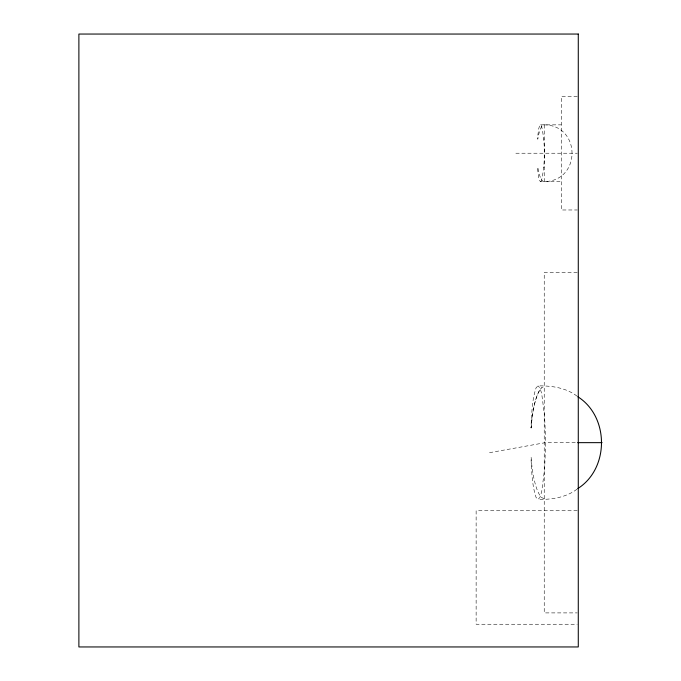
<?xml version="1.0" encoding="UTF-8"?>
<svg xmlns="http://www.w3.org/2000/svg" width="681" height="681" viewBox="0 0 681 681"><rect width="100%" height="100%" fill="white"/><g stroke="black" fill="none" stroke-linecap="round" stroke-linejoin="round"><path stroke-width="0.51" stroke-dasharray="3.4 2.55" d="M540.561 181.597L541.514 180.635C545.396 162.81 545.396 143.64 541.514 125.815L540.561 124.853L539.607 125.815L538.722 128.649L537.377 139.035L537.871 139.035A28.372 7.346 -90 0 1 544.23 124.853C581.293 125.287 581.293 181.163 544.23 181.597A28.372 7.346 -90 0 1 537.871 167.415L537.377 167.415L538.722 177.801L539.607 180.635L540.561 181.597L561.255 181.597M576.952 396.078C565.954 387.702 551.525 385.65 538.007 385.897L536.1 387.829C531.759 400.709 531.801 414.542 530.908 427.966L531.137 427.966A56.753 14.684 -90 0 1 541.531 387.829L544.23 386.459M544.23 498.841L541.531 497.47A56.753 14.684 -90 0 1 531.137 457.334L530.908 457.334C531.801 470.758 531.759 484.591 536.1 497.47L538.007 499.403L539.905 497.47L541.676 491.801L544.366 471.022A57.161 7.457 -90 0 0 544.366 414.278L541.676 393.499L539.905 387.829L538.007 385.897M576.952 489.222C565.954 497.598 551.525 499.65 538.007 499.403M489.511 452.678L545.37 442.65L576.679 442.65M577.284 96.472L561.255 96.472L561.255 209.978L577.284 209.978M540.561 124.853L561.255 124.853M543.744 139.035L544.23 139.035M515.857 153.225L577.284 153.225M543.744 167.415L544.23 167.415M577.216 272.4L544.23 272.4L544.23 612.9L577.216 612.9M577.216 510.75L476.13 510.75L476.13 624.247L577.216 624.247M544.23 124.853L544.23 181.597M531.137 427.966A56.753 14.684 90 0 1 541.531 387.829"/><path stroke-width="1.02" d="M577.794 488.575C609.384 468.579 609.384 416.721 577.794 396.725M577.658 442.65L602.115 442.65M578.28 34.05L78.885 34.05L78.885 646.95L578.28 646.95L578.28 34.05"/></g></svg>
